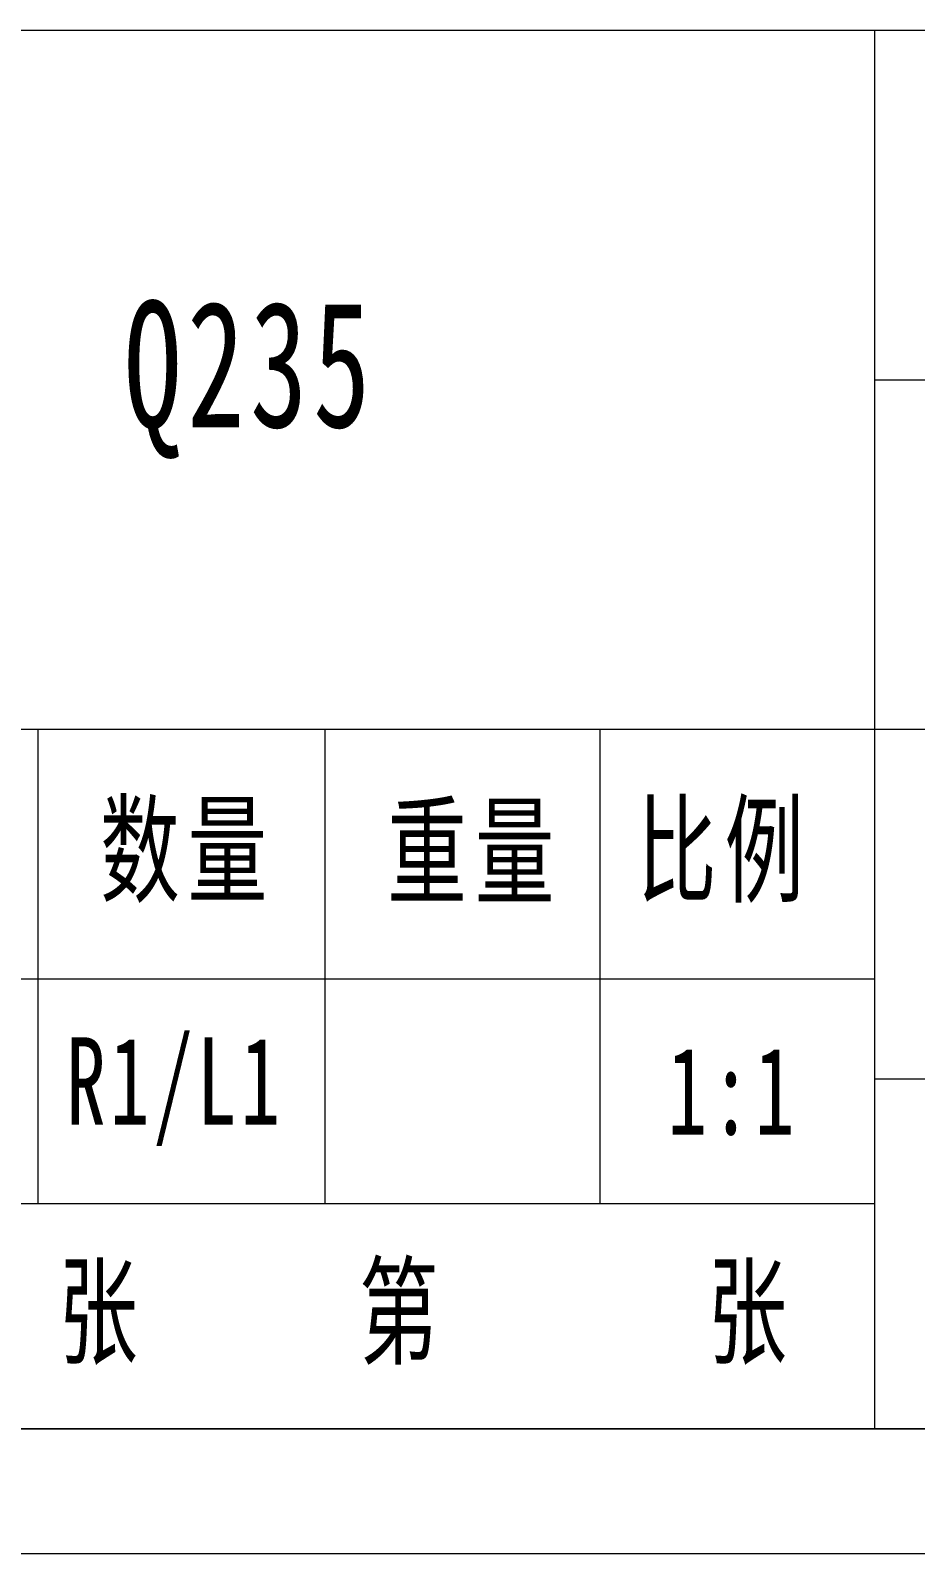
# Model space of a CAD drawing. Header units: millimetres. Extents: x -15766 to 80009, y -9701 to 15159.
# Drawn here: x 6459.8 to 6495.2, y 13253.7 to 13314.7 of the extents above; entities that cross this region are included whole.
import ezdxf

# ---------------------------------------------------------------- set-up
doc = ezdxf.new("R2010")
doc.units = ezdxf.units.MM
for name, color, linetype, lineweight in [('CDRAFT0', 7, 'Continuous', 18), ('title_frame', 7, 'Continuous', 18), ('尺寸线层', 3, 'Continuous', 18), ('粗实线层_1', 7, 'Continuous', 15), ('细实线层', 7, 'Continuous', 18)]:
    doc.layers.add(name, color=color, linetype=linetype, lineweight=lineweight)
doc.styles.add('标准', font='', dxfattribs={"width": 0.667})
doc.styles.get('标准').set_extended_font_data('宋体')

# ---------------------------------------------------------------- blocks, each defined once
blk = doc.blocks.new('*X626')
at = {"layer": 'CDRAFT0'}
blk.add_line((0, 0), (420, 0), dxfattribs=at)
at = {"layer": '粗实线层_1'}
blk.add_line((25, 5), (415, 5), dxfattribs=at)

msp = doc.modelspace()

# ---------------------------------------------------------------- linework, layer by layer
at = {"layer": '粗实线层_1'}
for p, q in [((6543.55671, 13314.73384), (6363.55671, 13314.73384)), ((6493.55671, 13314.73384), (6493.55671, 13258.73384)), ((6543.55671, 13300.73384), (6493.55671, 13300.73384)), ((6493.55671, 13286.73384), (6363.55671, 13286.73384)), ((6460.05671, 13286.73384), (6460.05671, 13267.73384)), ((6471.55671, 13286.73384), (6471.55671, 13267.73384)), ((6482.55671, 13286.73384), (6482.55671, 13267.73384)), ((6543.55671, 13286.73384), (6493.55671, 13286.73384)), ((6543.55671, 13272.73384), (6493.55671, 13272.73384)), ((6493.55671, 13267.73384), (6443.55671, 13267.73384)), ((6543.55671, 13258.73384), (6363.55671, 13258.73384))]:
    msp.add_line(p, q, dxfattribs=at)
at = {"layer": '细实线层'}
msp.add_line((6493.55671, 13276.73384), (6443.55671, 13276.73384), dxfattribs=at)

# ---------------------------------------------------------------- block references
at = {"layer": 'title_frame'}
msp.add_blockref('*X626', (6128.55671, 13253.73384), dxfattribs=at)

# ---------------------------------------------------------------- texts
at = {"layer": '尺寸线层', "attachment_point": 5, "line_spacing_factor": 1.15057, "style": '标准'}
for s, insert, char_height, width in [('{\\T1.1;Q235}', (6468.55671, 13300.73384), 5.0503058, 29.4580043), ('\\T1.1;数量', (6466.05671, 13281.73384), 3.5, 22), ('\\T1.1;重量', (6477.55671, 13281.73384), 3.5, 22), ('\\T1.1;比例', (6487.55671, 13281.73384), 3.5, 22), ('{\\T1.1;R1/L1}', (6465.55671, 13272.23384), 3.5, 11), ('\\T1.1;1:1', (6487.89152, 13272.23384), 3.5, 10.6696195), ('\\T1.1;第', (6474.66695, 13263.23384), 3.5, 8), ('\\T1.1;张', (6462.62804, 13263.23384), 3.5, 8), ('\\T1.1;张', (6488.62804, 13263.23384), 3.5, 8)]:
    msp.add_mtext(s, dxfattribs=dict(at, insert=insert, char_height=char_height, width=width))

doc.saveas('drawing.dxf')
